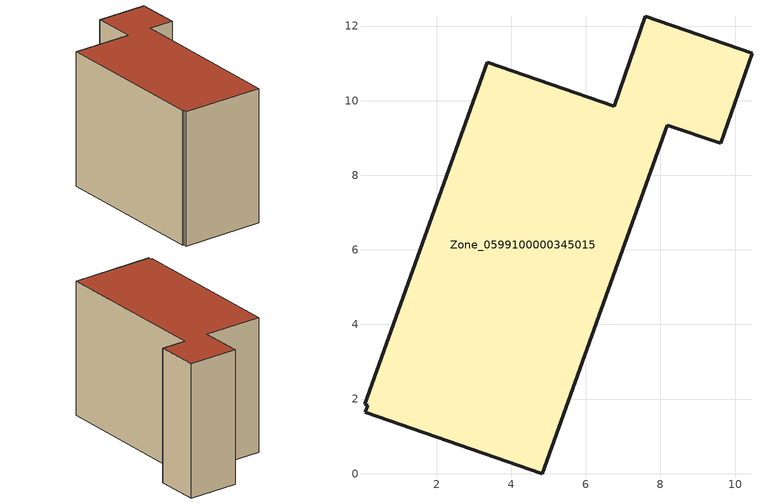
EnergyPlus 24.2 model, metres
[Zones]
Zone_0599100000345015
 floor ground (C_G): 8.19,9.35 4.83,0 0.09,1.65 0.15,1.83 0.07,1.86 3.36,11.03 6.76,9.85 7.6,12.26 10.46,11.27 9.62,8.86 z0
 wall outside (C_F): 4.83,0 8.19,9.35 9.62,8.86 10.46,11.27 7.6,12.26 6.76,9.85 3.36,11.03 0.07,1.86 0.15,1.83 0.09,1.65 4.83,0 z0:8.08
 roof outside (C_R): 0.15,1.83 0.09,1.65 4.83,0 8.19,9.35 9.62,8.86 10.46,11.27 7.6,12.26 6.76,9.85 3.36,11.03 0.07,1.86 z8.08
[BUILDING]
Pand.0599100000345015: North Axis=0; Terrain=City; Loads Convergence Tolerance Value=0.04; Temperature Convergence Tolerance Value=0.4; Solar Distribution=FullExterior; Maximum Number of Warmup Days=25; Minimum Number of Warmup Days=1
[Site:Location]
Rotterdam.The.Hague.AP_ZH_NLD Design_Conditions: Latitude=51.96; Longitude=4.45; Time Zone=1; Elevation=-4.5
[SITE:GROUNDTEMPERATURE:BUILDINGSURFACE]
18, 18, 18, 18, 18, 18, 18, 18, 18, 18, 18, 18
[MATERIAL] Thermal Absorptance=0.9; Solar Absorptance=0.7; Visible Absorptance=0.7
Name | Roughness | Thickness | Conductivity | Density | Specific Heat
G.TI.1992-2005 | MediumSmooth | 0.15 | 0.06 | 540 | 1210
F.TI.1992-2005 | Rough | 0.3 | 0.12 | 1920 | 840
R.TI.1992-2005 | MediumRough | 0.2 | 0.08 | 1500 | 1000
[CONSTRUCTION]
C_G: G.TI.1992-2005
C_F: F.TI.1992-2005
C_R: R.TI.1992-2005
[ZONE]
Zone_0599100000345015: Type=1; Multiplier=1; Ceiling Height=Autocalculate; Volume=Autocalculate; Floor Area=autocalculate; Part of Total Floor Area=Yes
[ZONEINFILTRATION:DESIGNFLOWRATE]
Infil_Zone_0599100000345015: Zone or ZoneList or Space or SpaceList=Zone_0599100000345015; Schedule=AlwaysOn; Design Flow Rate Calculation Method=Flow/Area; Flow Rate per Floor Area=0.0015; Constant Term Coefficient=1; Temperature Term Coefficient=0; Velocity Term Coefficient=0; Velocity Squared Term Coefficient=0
[HVACTEMPLATE:ZONE:IDEALLOADSAIRSYSTEM]
Zone_0599100000345015: Maximum Heating Supply Air Temperature=50; Minimum Cooling Supply Air Temperature=13; Maximum Heating Supply Air Humidity Ratio=0.0156; Minimum Cooling Supply Air Humidity Ratio=0.0077; Heating Limit=NoLimit; Cooling Limit=NoLimit; Dehumidification Control Type=ConstantSensibleHeatRatio; Cooling Sensible Heat Ratio=0.7; Dehumidification Setpoint=60; Humidification Control Type=None; Humidification Setpoint=30; Outdoor Air Method=None; Outdoor Air Flow Rate per Person=0.00944; Outdoor Air Flow Rate per Zone Floor Area=0; Outdoor Air Flow Rate per Zone=0; Demand Controlled Ventilation Type=None; Outdoor Air Economizer Type=NoEconomizer; Heat Recovery Type=None; Sensible Heat Recovery Effectiveness=0.7; Latent Heat Recovery Effectiveness=0.65
[ZONECONTROL:THERMOSTAT]
ThermostatControl_Zone_0599100000345015: Zone or ZoneList=Zone_0599100000345015; Control Type Schedule=DualSetpointControlType; Control 1=Thermostat_Zone_0599100000345015; Temperature Difference Between Cutout And Setpoint=0
[THERMOSTATSETPOINT:DUALSETPOINT]
Thermostat_Zone_0599100000345015: Heating Setpoint Temperature Schedule=HeatingSetpoint_Zone_0599100000345015; Cooling Setpoint Temperature Schedule=CoolingSetpoint_Zone_0599100000345015
[SCHEDULE:COMPACT]
HeatingSetpoint_Zone_0599100000345015: Through: 12/31, For: AllDays, Until: 24:00, 21
CoolingSetpoint_Zone_0599100000345015: Through: 12/31, For: AllDays, Until: 24:00, 24
DualSetpointControlType: Through: 12/31, For: AllDays, Until: 24:00, 4
AlwaysOn: Through: 12/31, For: AllDays, Until: 24:00, 1
